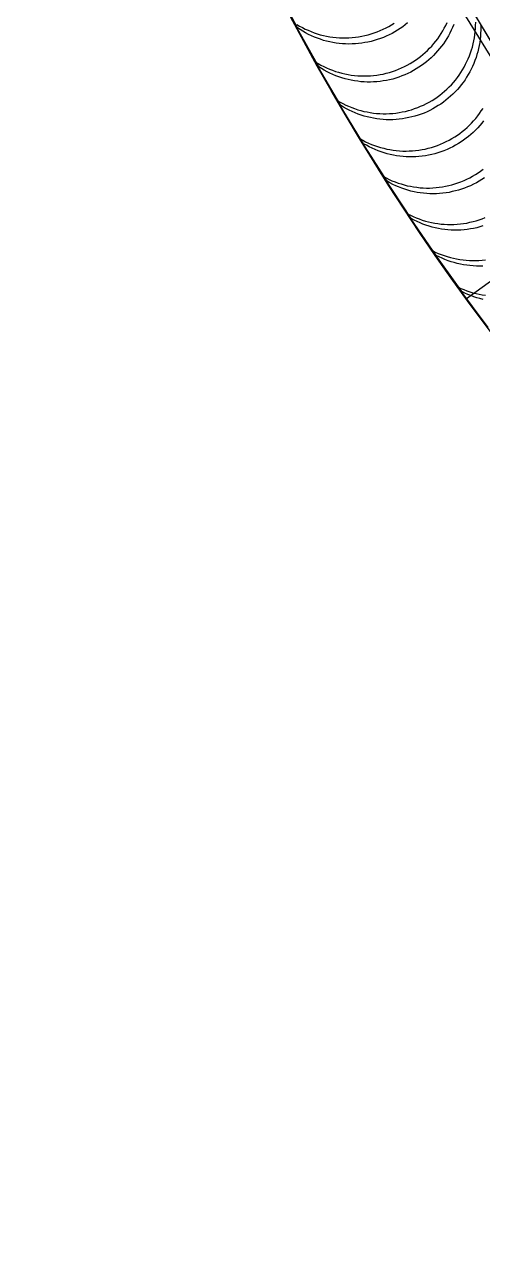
# Model space of a CAD drawing. Header units: metres. Extents: x -22.9 to 22.9, y -22.9 to 22.9.
# Drawn here: x -22.86 to -18.33, y -22.86 to -10.73 of the extents above; entities that cross this region are included whole.
import ezdxf

# ---------------------------------------------------------------- set-up
doc = ezdxf.new("R2010")
doc.units = ezdxf.units.M
for name, color, linetype in [('OBSERVED_CIRCULAR_SCAN', 3, 'Continuous'), ('SCAN_FOOTPRINTS', 5, 'Continuous'), ('TANK_BOUNDARY', 7, 'Continuous')]:
    doc.layers.add(name, color=color, linetype=linetype)

msp = doc.modelspace()

# ---------------------------------------------------------------- linework, layer by layer
at = {"layer": 'OBSERVED_CIRCULAR_SCAN'}
for p in [(-19.069, -9.716), (-18.492, -13.435)]:
    msp.add_line(p, (-17.315, -12.58), dxfattribs=at)
at = {"layer": 'SCAN_FOOTPRINTS'}
for points in [[(-19.074, -10.712), (-19.098, -10.731), (-19.123, -10.75), (-19.148, -10.767), (-19.174, -10.784), (-19.201, -10.8), (-19.227, -10.815), (-19.256, -10.829), (-19.285, -10.843), (-19.314, -10.855), (-19.343, -10.866), (-19.374, -10.877), (-19.404, -10.886), (-19.435, -10.894), (-19.466, -10.901), (-19.497, -10.907), (-19.528, -10.912), (-19.56, -10.916), (-19.591, -10.919), (-19.623, -10.92), (-19.655, -10.921), (-19.687, -10.92), (-19.719, -10.918), (-19.75, -10.915), (-19.782, -10.911), (-19.813, -10.906), (-19.844, -10.9), (-19.875, -10.892), (-19.906, -10.884), (-19.936, -10.874), (-19.966, -10.864), (-19.996, -10.852), (-20.025, -10.839), (-20.053, -10.826), (-20.082, -10.811), (-20.109, -10.795), (-20.136, -10.778), (-20.163, -10.761), (-20.398, -10.32)], [(-18.217, -10.95), (-18.474, -10.522)], [(-18.404, -10.645), (-18.143, -11.072)], [(-18.618, -10.728), (-18.63, -10.756), (-18.643, -10.784), (-18.656, -10.812), (-18.671, -10.839), (-18.687, -10.865), (-18.703, -10.891), (-18.721, -10.917), (-18.739, -10.942), (-18.758, -10.966), (-18.778, -10.989), (-18.799, -11.012), (-18.82, -11.034), (-18.842, -11.056), (-18.865, -11.076), (-18.889, -11.096), (-18.913, -11.115), (-18.938, -11.133), (-18.963, -11.15), (-18.989, -11.167), (-19.016, -11.182), (-19.044, -11.197), (-19.073, -11.211), (-19.102, -11.224), (-19.131, -11.236), (-19.161, -11.247), (-19.191, -11.257), (-19.222, -11.266), (-19.253, -11.273), (-19.284, -11.28), (-19.315, -11.285), (-19.346, -11.29), (-19.378, -11.293), (-19.41, -11.295), (-19.442, -11.296), (-19.473, -11.296), (-19.505, -11.295), (-19.537, -11.293), (-19.568, -11.289), (-19.6, -11.285), (-19.631, -11.279), (-19.662, -11.272), (-19.693, -11.264), (-19.724, -11.255), (-19.754, -11.245), (-19.783, -11.234), (-19.813, -11.222), (-19.842, -11.209), (-19.87, -11.195), (-19.898, -11.18), (-19.926, -11.163), (-19.952, -11.146), (-20.196, -10.71)], [(-20.169, -10.727), (-20.142, -10.743), (-20.114, -10.758), (-20.086, -10.772), (-20.057, -10.785), (-20.027, -10.798), (-19.997, -10.809), (-19.967, -10.819), (-19.937, -10.828), (-19.906, -10.836), (-19.875, -10.842), (-19.844, -10.848), (-19.812, -10.853), (-19.781, -10.856), (-19.749, -10.858), (-19.717, -10.86), (-19.685, -10.86), (-19.654, -10.859), (-19.622, -10.856), (-19.59, -10.853), (-19.559, -10.849), (-19.527, -10.843), (-19.496, -10.837), (-19.465, -10.829), (-19.435, -10.82), (-19.405, -10.81), (-19.375, -10.8), (-19.345, -10.788), (-19.316, -10.775), (-19.288, -10.761), (-19.26, -10.746), (-19.233, -10.73), (-19.207, -10.714)], [(-18.353, -10.721), (-18.352, -10.752), (-18.352, -10.783), (-18.353, -10.813), (-18.355, -10.844), (-18.358, -10.875), (-18.362, -10.905), (-18.367, -10.936), (-18.373, -10.966), (-18.381, -10.996), (-18.389, -11.025), (-18.398, -11.055), (-18.409, -11.084), (-18.42, -11.112), (-18.432, -11.141), (-18.445, -11.168), (-18.459, -11.196), (-18.475, -11.223), (-18.491, -11.249), (-18.507, -11.275), (-18.525, -11.3), (-18.544, -11.324), (-18.563, -11.348), (-18.583, -11.371), (-18.605, -11.394), (-18.626, -11.416), (-18.649, -11.437), (-18.672, -11.457), (-18.696, -11.476), (-18.72, -11.495), (-18.746, -11.513), (-18.771, -11.529), (-18.798, -11.545), (-18.825, -11.561), (-18.854, -11.576), (-18.882, -11.589), (-18.912, -11.602), (-18.941, -11.613), (-18.971, -11.623), (-19.002, -11.633), (-19.032, -11.641), (-19.063, -11.648), (-19.095, -11.654), (-19.126, -11.659), (-19.158, -11.663), (-19.189, -11.666), (-19.221, -11.668), (-19.253, -11.668), (-19.285, -11.668), (-19.316, -11.666), (-19.348, -11.663), (-19.379, -11.659), (-19.411, -11.654), (-19.442, -11.648), (-19.473, -11.641), (-19.504, -11.632), (-19.534, -11.623), (-19.564, -11.612), (-19.594, -11.601), (-19.623, -11.588), (-19.651, -11.574), (-19.68, -11.56), (-19.707, -11.544), (-19.734, -11.528), (-19.987, -11.096), (-19.987, -11.096), (-19.959, -11.112), (-19.932, -11.128), (-19.904, -11.143), (-19.875, -11.156), (-19.846, -11.169), (-19.816, -11.18), (-19.786, -11.191), (-19.756, -11.2), (-19.725, -11.209), (-19.694, -11.216), (-19.663, -11.222), (-19.632, -11.227), (-19.6, -11.231), (-19.568, -11.234), (-19.537, -11.236), (-19.505, -11.236), (-19.473, -11.236), (-19.441, -11.234), (-19.41, -11.231), (-19.378, -11.228), (-19.347, -11.223), (-19.315, -11.217), (-19.285, -11.209), (-19.254, -11.201), (-19.223, -11.192), (-19.193, -11.181), (-19.164, -11.17), (-19.135, -11.157), (-19.106, -11.144), (-19.078, -11.129), (-19.05, -11.114), (-19.023, -11.098), (-18.998, -11.081), (-18.973, -11.063), (-18.948, -11.044), (-18.924, -11.025), (-18.901, -11.005), (-18.878, -10.984), (-18.857, -10.962), (-18.836, -10.94), (-18.815, -10.916), (-18.796, -10.892), (-18.777, -10.868), (-18.76, -10.843), (-18.743, -10.817), (-18.727, -10.791), (-18.712, -10.764), (-18.697, -10.737), (-18.684, -10.709)], [(-18.323, -11.678), (-18.342, -11.703), (-18.362, -11.726), (-18.382, -11.749), (-18.404, -11.771), (-18.426, -11.793), (-18.448, -11.813), (-18.472, -11.833), (-18.496, -11.852), (-18.521, -11.871), (-18.546, -11.888), (-18.572, -11.904), (-18.6, -11.921), (-18.628, -11.936), (-18.656, -11.95), (-18.685, -11.963), (-18.715, -11.975), (-18.745, -11.986), (-18.775, -11.996), (-18.805, -12.005), (-18.836, -12.012), (-18.867, -12.019), (-18.898, -12.025), (-18.93, -12.029), (-18.962, -12.033), (-18.993, -12.035), (-19.025, -12.036), (-19.057, -12.036), (-19.089, -12.035), (-19.12, -12.033), (-19.152, -12.029), (-19.183, -12.025), (-19.215, -12.019), (-19.246, -12.013), (-19.277, -12.005), (-19.307, -11.996), (-19.337, -11.986), (-19.367, -11.975), (-19.396, -11.963), (-19.425, -11.95), (-19.454, -11.936), (-19.482, -11.921), (-19.509, -11.905), (-19.77, -11.478), (-19.77, -11.478), (-19.742, -11.494), (-19.714, -11.509), (-19.686, -11.523), (-19.657, -11.536), (-19.627, -11.548), (-19.598, -11.559), (-19.567, -11.569), (-19.537, -11.578), (-19.506, -11.586), (-19.475, -11.592), (-19.444, -11.598), (-19.412, -11.602), (-19.381, -11.606), (-19.349, -11.608), (-19.317, -11.609), (-19.285, -11.609), (-19.254, -11.608), (-19.222, -11.606), (-19.19, -11.602), (-19.159, -11.598), (-19.127, -11.592), (-19.096, -11.586), (-19.066, -11.578), (-19.035, -11.569), (-19.005, -11.559), (-18.975, -11.548), (-18.946, -11.536), (-18.917, -11.523), (-18.888, -11.509), (-18.86, -11.494), (-18.833, -11.478), (-18.807, -11.461), (-18.781, -11.444), (-18.756, -11.426), (-18.732, -11.406), (-18.709, -11.387), (-18.686, -11.366), (-18.664, -11.345), (-18.642, -11.322), (-18.622, -11.299), (-18.602, -11.276), (-18.583, -11.252), (-18.565, -11.227), (-18.548, -11.201), (-18.531, -11.175), (-18.516, -11.149), (-18.501, -11.121), (-18.488, -11.094), (-18.475, -11.066), (-18.463, -11.037), (-18.453, -11.008), (-18.443, -10.979), (-18.434, -10.95), (-18.426, -10.92), (-18.42, -10.89), (-18.414, -10.86), (-18.409, -10.829), (-18.406, -10.798), (-18.403, -10.768), (-18.402, -10.737), (-18.401, -10.706)], [(-18.315, -12.242), (-18.34, -12.259), (-18.367, -12.276), (-18.395, -12.291), (-18.423, -12.306), (-18.452, -12.32), (-18.481, -12.332), (-18.511, -12.344), (-18.541, -12.354), (-18.571, -12.364), (-18.602, -12.372), (-18.633, -12.379), (-18.664, -12.386), (-18.695, -12.391), (-18.727, -12.395), (-18.758, -12.398), (-18.79, -12.399), (-18.822, -12.4), (-18.854, -12.399), (-18.886, -12.398), (-18.917, -12.395), (-18.949, -12.391), (-18.98, -12.386), (-19.011, -12.38), (-19.042, -12.373), (-19.073, -12.365), (-19.103, -12.355), (-19.133, -12.345), (-19.163, -12.333), (-19.192, -12.321), (-19.221, -12.307), (-19.249, -12.293), (-19.277, -12.277), (-19.546, -11.855), (-19.546, -11.855), (-19.518, -11.871), (-19.49, -11.886), (-19.461, -11.899), (-19.432, -11.912), (-19.402, -11.923), (-19.372, -11.933), (-19.341, -11.943), (-19.311, -11.951), (-19.28, -11.958), (-19.249, -11.964), (-19.217, -11.969), (-19.186, -11.973), (-19.154, -11.976), (-19.122, -11.978), (-19.09, -11.978), (-19.059, -11.977), (-19.027, -11.976), (-18.995, -11.973), (-18.964, -11.969), (-18.932, -11.964), (-18.901, -11.958), (-18.87, -11.95), (-18.84, -11.942), (-18.809, -11.933), (-18.779, -11.922), (-18.75, -11.91), (-18.72, -11.898), (-18.692, -11.884), (-18.664, -11.87), (-18.636, -11.854), (-18.609, -11.837), (-18.583, -11.82), (-18.558, -11.803), (-18.534, -11.784), (-18.51, -11.764), (-18.487, -11.744), (-18.464, -11.723), (-18.442, -11.701), (-18.422, -11.678), (-18.401, -11.655), (-18.382, -11.631), (-18.364, -11.607), (-18.346, -11.581), (-18.329, -11.556)], [(-18.33, -12.718), (-18.361, -12.727), (-18.391, -12.735), (-18.422, -12.742), (-18.454, -12.748), (-18.485, -12.752), (-18.517, -12.756), (-18.549, -12.758), (-18.58, -12.759), (-18.612, -12.759), (-18.644, -12.758), (-18.676, -12.756), (-18.707, -12.753), (-18.739, -12.749), (-18.77, -12.743), (-18.801, -12.736), (-18.832, -12.729), (-18.862, -12.72), (-18.893, -12.71), (-18.923, -12.699), (-18.952, -12.687), (-18.981, -12.674), (-19.01, -12.66), (-19.038, -12.645), (-19.314, -12.229), (-19.314, -12.229), (-19.286, -12.244), (-19.258, -12.258), (-19.229, -12.271), (-19.199, -12.283), (-19.169, -12.294), (-19.139, -12.303), (-19.108, -12.312), (-19.078, -12.32), (-19.047, -12.326), (-19.015, -12.332), (-18.984, -12.336), (-18.952, -12.34), (-18.92, -12.342), (-18.889, -12.343), (-18.857, -12.343), (-18.825, -12.341), (-18.793, -12.339), (-18.762, -12.336), (-18.73, -12.331), (-18.699, -12.325), (-18.668, -12.319), (-18.637, -12.311), (-18.607, -12.302), (-18.577, -12.292), (-18.547, -12.281), (-18.517, -12.268), (-18.488, -12.255), (-18.46, -12.241), (-18.432, -12.226), (-18.405, -12.21), (-18.378, -12.193), (-18.353, -12.175), (-18.328, -12.157)], [(-18.332, -13.114), (-18.363, -13.115), (-18.395, -13.114), (-18.427, -13.113), (-18.459, -13.11), (-18.49, -13.106), (-18.522, -13.101), (-18.553, -13.095), (-18.584, -13.088), (-18.615, -13.08), (-18.645, -13.071), (-18.675, -13.061), (-18.705, -13.049), (-18.734, -13.037), (-18.763, -13.023), (-18.791, -13.009), (-19.076, -12.598), (-19.076, -12.598), (-19.047, -12.612), (-19.018, -12.626), (-18.989, -12.638), (-18.96, -12.649), (-18.929, -12.66), (-18.899, -12.669), (-18.868, -12.677), (-18.837, -12.684), (-18.806, -12.69), (-18.775, -12.695), (-18.743, -12.699), (-18.712, -12.701), (-18.68, -12.703), (-18.648, -12.703), (-18.616, -12.703), (-18.584, -12.701), (-18.553, -12.698), (-18.521, -12.694), (-18.49, -12.689), (-18.459, -12.682), (-18.428, -12.675), (-18.397, -12.667), (-18.367, -12.657), (-18.337, -12.646), (-18.307, -12.635)], [(-18.329, -13.443), (-18.36, -13.435), (-18.39, -13.427), (-18.421, -13.417), (-18.451, -13.406), (-18.48, -13.394), (-18.509, -13.381), (-18.538, -13.367), (-18.83, -12.962), (-18.83, -12.962), (-18.801, -12.976), (-18.772, -12.989), (-18.743, -13), (-18.713, -13.011), (-18.683, -13.021), (-18.652, -13.03), (-18.621, -13.037), (-18.59, -13.044), (-18.559, -13.049), (-18.527, -13.053), (-18.496, -13.057), (-18.464, -13.059), (-18.432, -13.06), (-18.4, -13.059), (-18.369, -13.058), (-18.337, -13.056), (-18.305, -13.052)], [(-18.277, -13.721), (-18.578, -13.321), (-18.578, -13.321), (-18.549, -13.335), (-18.519, -13.347), (-18.49, -13.358), (-18.46, -13.368), (-18.429, -13.378), (-18.398, -13.386), (-18.367, -13.393), (-18.336, -13.399), (-18.305, -13.403)]]:
    msp.add_lwpolyline(points, dxfattribs=at)
at = {"layer": 'TANK_BOUNDARY'}
msp.add_circle((0, 0), 22.86, dxfattribs=at)

doc.saveas('drawing.dxf')
